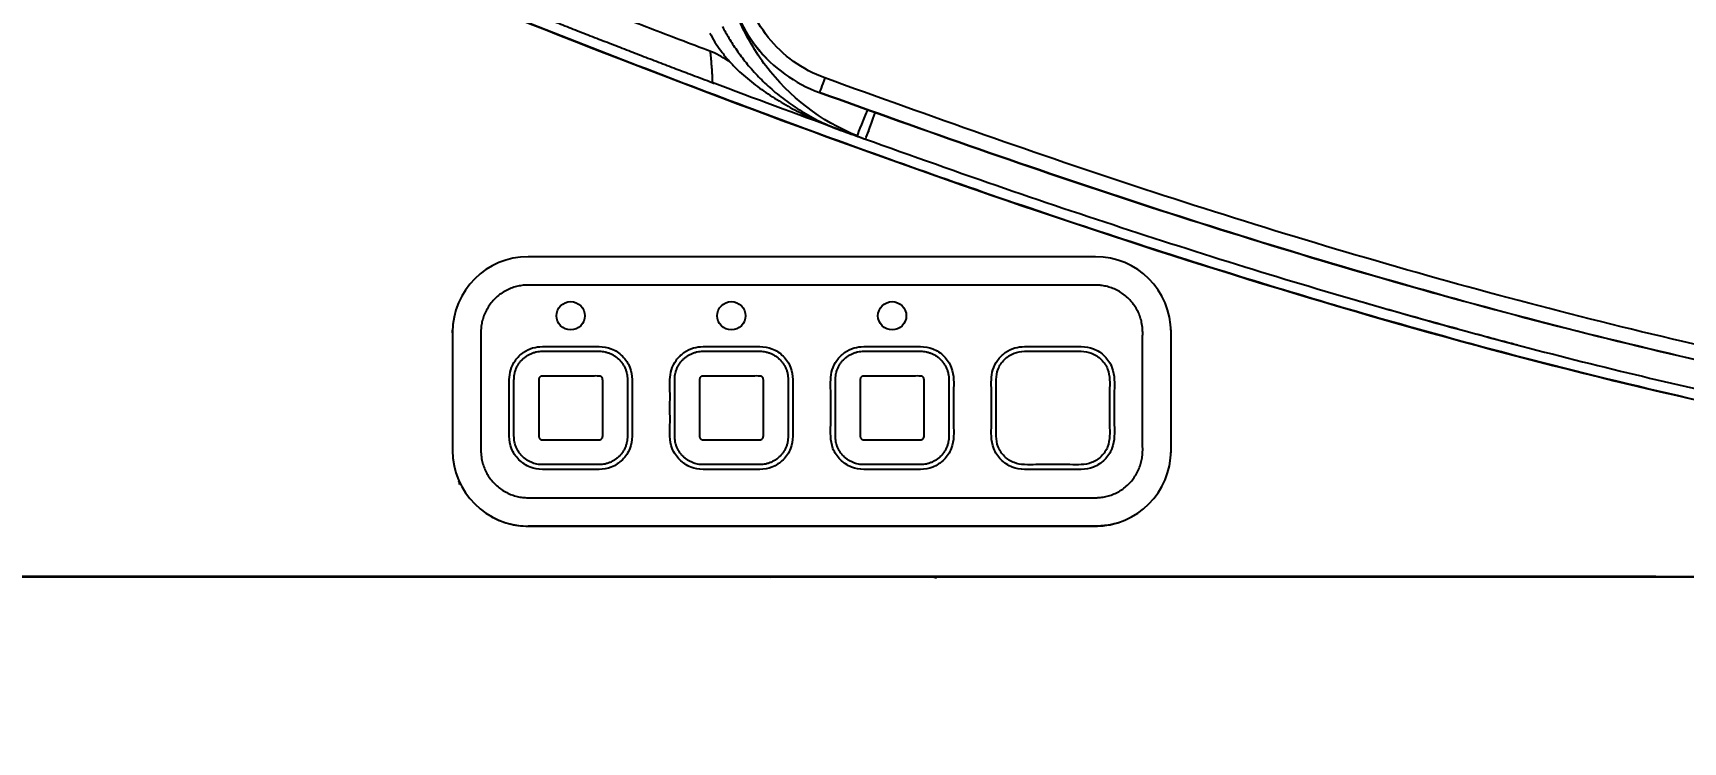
# Model space of a CAD drawing. Extents: x 3004 to 9384, y -52 to 2475.
# Drawn here: x 6886.9 to 7061.4, y 657.4 to 732.4 of the extents above; entities that cross this region are included whole.
import ezdxf

# ---------------------------------------------------------------- set-up
doc = ezdxf.new("R2010")
doc.units = 0
doc.header["$LTSCALE"] = 20
doc.header["$MEASUREMENT"] = 0
doc.linetypes.add('CENTER', pattern=[2, 1.25, -0.25, 0.25, -0.25])
doc.layers.get('0').update_dxf_attribs({"linetype": 'CONTINUOUS'})
doc.layers.get('DEFPOINTS').update_dxf_attribs({"linetype": 'CONTINUOUS'})
doc.layers.add('1', color=7, linetype='CONTINUOUS')
doc.styles.get("Standard").update_dxf_attribs({"font": 'NanumGothic.ttf'})
doc.dimstyles.get("Standard").update_dxf_attribs({"dimtxt": 2.7, "dimasz": 2.5, "dimexe": 1.5, "dimexo": 1.5, "dimgap": 1.5, "dimtad": 1, "dimdec": 0, "dimlfac": 10, "dimzin": 0, "dimdsep": 46, "dimtxsty": 'Standard', "dimcen": 0, "dimclrt": 2, "dimadec": 0, "dimazin": 0, "dimtfac": 1, "dimtdec": 0, "dimtmove": 0, "dimatfit": 3, "dimfxl": 0, "dimtolj": 1, "dimtzin": 0, "dimarcsym": 0})

# ---------------------------------------------------------------- blocks, each defined once
blk = doc.blocks.new('A$C48E07EFB')
at = {"layer": '1', "color": 0}
for p, q in [((240.68, 33.99), (180.68, 33.99)), ((172.68, 25.99), (172.68, 13.49)), ((248.68, 13.49), (248.68, 25.99)), ((180.68, 5.49), (240.68, 5.49)), ((188.42, 5.47), (188.42, 5.49)), ((193.41, 5.49), (193.41, 5.47)), ((184.33, 0.15), (184.33, 0.15)), ((184.5, 0.15), (184.5, 0.15)), ((218.92, 0.15), (218.92, 0.11)), ((223.91, 0), (223.19, 0.15))]:
    blk.add_line(p, q, dxfattribs=at)
for centre, start, end in [((180.68, 25.99), 90, 180), ((240.68, 25.99), 360, 90), ((180.68, 13.49), 180, 270), ((240.68, 13.49), 270, 360)]:
    blk.add_arc(centre, 8, start, end, dxfattribs=at)
for centre, major_axis, ratio, start_param, end_param in [((212.01, 52.77), (-0.51, -1.41), 0.007369, 4.622715, 6.283185), ((216.61, 49.54), (1.13, 2.78), 0.000965, 3.144906, 4.703356), ((217.39, 49.24), (1.02, 2.82), 0.000591, 3.141593, 4.703325), ((173.94, 10.04), (-0.474, -0.159), 0.059127, 5.777044, 6.283185)]:
    blk.add_ellipse(centre, major_axis=major_axis, ratio=ratio, start_param=start_param, end_param=end_param, dxfattribs=at)
for points, degree, knots in [([(199.95, 55.7), (184.15, 61.68), (162.11, 70.5), (133.71, 82.42), (103.39, 96.08), (75.78, 108.88), (63.72, 114.94), (56.67, 118.61), (53.6, 120.24), (48.91, 122.78), (37.96, 128.94), (24.64, 137.35), (18.27, 142.18), (15.33, 144.44), (14.53, 145.09), (14.52, 145.09)], 5, [0, 0, 0, 0, 0, 0, 0.250341, 0.358856, 0.460934, 0.478679, 0.481634, 0.492462, 0.516068, 0.531789, 0.594361, 0.780792, 1, 1, 1, 1, 1, 1]), ([(717.2, 40.96), (701.02, 43.73), (667.22, 49.58), (616.1, 58.61), (564.12, 67.97), (512.99, 77.39), (462.7, 86.84), (413.26, 96.34), (364.67, 105.88), (321.16, 114.6), (293.86, 120.21), (282.47, 122.57)], 3, [0, 0, 0, 0, 0.111385, 0.232643, 0.352037, 0.46957, 0.585242, 0.699055, 0.811011, 0.921113, 1, 1, 1, 1]), ([(128.3, 80.53), (144.6, 73.43), (161.14, 66.49), (194.43, 53.23), (211.18, 46.91), (244.99, 35.19), (262.09, 29.77), (296.61, 20.35), (314, 16.4), (331.54, 13.37)], 3, [0, 0, 0, 0, 0.25, 0.25, 0.5, 0.5, 0.75, 0.75, 1, 1, 1, 1]), ([(331.54, 13.37), (325.82, 14.41), (314.24, 16.54), (296.79, 20.49), (276.75, 25.64), (253.74, 32.43), (228.56, 40.76), (203.01, 50), (183.77, 57.45), (170.02, 62.97), (162.17, 66.18), (154.06, 69.54), (145.69, 73.06), (137.06, 76.73), (131.25, 79.25), (128.3, 80.53)], 3, [0, 0, 0, 0, 0.081267, 0.164597, 0.250036, 0.370454, 0.49984, 0.620575, 0.750153, 0.788239, 0.82775, 0.868688, 0.911049, 0.954819, 1, 1, 1, 1]), ([(128.89, 81.58), (143.09, 75.37), (157.35, 69.32), (171.47, 63.52), (185.66, 57.88), (200.16, 52.41), (200.16, 52.41), (200.16, 52.41), (200.16, 52.41), (200.16, 52.41)], 5, [0, 0, 0, 0, 0, 0, 0.999999, 0.999999, 0.999999, 0.999999, 1, 1, 1, 1, 1, 1]), ([(201.7, 63.65), (202.04, 60.9), (203.15, 58.27), (206.58, 53.97), (208.88, 52.31), (211.5, 51.36)], 3, [0, 0, 0, 0, 0.5, 0.5, 1, 1, 1, 1]), ([(212.05, 52.9), (209.69, 53.76), (207.62, 55.26), (204.53, 59.12), (203.52, 61.49), (203.21, 63.97)], 3, [0, 0, 0, 0, 0.5, 0.5, 1, 1, 1, 1]), ([(199.89, 57.65), (200.06, 57.32), (200.42, 56.69), (200.93, 55.93), (201.32, 55.43), (201.55, 55.14), (201.73, 54.93), (201.89, 54.74), (202, 54.62), (202.05, 54.57)], 3, [0, 0, 0, 0, 0.290568, 0.581137, 0.726421, 0.799063, 0.871705, 0.944347, 1, 1, 1, 1]), ([(201.22, 58.33), (201.45, 57.92), (201.91, 57.07), (202.75, 55.8), (203.73, 54.48), (204.9, 53.15), (206.26, 51.82), (207.83, 50.54), (209.61, 49.33), (211.6, 48.22), (213.05, 47.64), (213.8, 47.35)], 3, [0, 0, 0, 0, 0.081595, 0.170568, 0.266919, 0.370648, 0.481757, 0.600247, 0.726117, 0.859367, 1, 1, 1, 1]), ([(215.47, 46.76), (211.65, 48.32), (208.3, 50.91), (204.71, 55.63), (203.77, 57.25), (203.03, 58.95)], 3, [0, 0, 0, 0, 0.688546, 0.688546, 1, 1, 1, 1]), ([(200.16, 52.41), (200.17, 52.41), (200.18, 52.42), (200.18, 52.72), (200.17, 53.13), (200.14, 53.67), (200.09, 54.29), (200.03, 54.98), (199.98, 55.48), (199.95, 55.7)], 3, [0, 0, 0, 0, 0.09453, 0.214371, 0.357174, 0.500117, 0.678815, 0.857502, 1, 1, 1, 1]), ([(202.05, 54.56), (201.95, 54.63), (201.29, 55.08), (200.58, 55.46), (199.95, 55.7)], 3, [0, 0, 0, 0, 0.156784, 1, 1, 1, 1]), ([(202.05, 54.56), (202.06, 54.55), (202.2, 54.4), (202.59, 53.99), (203.24, 53.35), (204.35, 52.41), (205.82, 51.33), (207.68, 50.16), (210.24, 48.77), (212.26, 47.91), (213.63, 47.41)], 3, [0, 0, 0, 0, 0.004304, 0.044132, 0.123787, 0.203443, 0.362754, 0.522066, 0.681377, 1, 1, 1, 1]), ([(350, 16.24), (338.22, 17.94), (326.45, 19.95), (303.14, 24.81), (291.57, 27.64), (268.55, 33.96), (257.15, 37.43), (234.49, 44.84), (223.26, 48.84), (212.05, 52.9)], 3, [0, 0, 0, 0, 0.25, 0.25, 0.5, 0.5, 0.75, 0.75, 1, 1, 1, 1]), ([(346.53, 15.17), (335.81, 16.77), (325.13, 18.62), (302.85, 23.26), (291.24, 26.1), (268.17, 32.43), (256.74, 35.9), (234.02, 43.32), (222.75, 47.3), (211.5, 51.36)], 3, [0, 0, 0, 0, 0.232147, 0.232147, 0.488098, 0.488098, 0.744049, 0.744049, 1, 1, 1, 1]), ([(211.5, 51.36), (222.74, 47.31), (234, 43.32), (256.71, 35.91), (268.14, 32.44), (291.19, 26.12), (302.79, 23.28), (326.14, 18.41), (337.91, 16.4), (349.74, 14.7)], 3, [0, 0, 0, 0, 0.25, 0.25, 0.5, 0.5, 0.75, 0.75, 1, 1, 1, 1]), ([(212.64, 47.77), (212.62, 47.78), (212.59, 47.79), (212.53, 47.82), (212.48, 47.85), (212.45, 47.86), (212.44, 47.86)], 3, [0, 0, 0, 0, 0.33088, 0.655306, 0.974355, 1, 1, 1, 1]), ([(213.47, 47.47), (218.45, 45.68), (228.11, 42.21), (242.45, 37.37), (256.34, 32.92), (269.95, 28.85), (283.2, 25.16), (296.03, 21.89), (308.38, 19.03), (320.21, 16.56), (327.94, 15.18), (331.71, 14.5)], 3, [0, 0, 0, 0, 0.129291, 0.250486, 0.369342, 0.485115, 0.597168, 0.704985, 0.808186, 0.906544, 1, 1, 1, 1]), ([(213.63, 47.41), (213.64, 47.4), (213.66, 47.4), (213.68, 47.39), (213.68, 47.39)], 3, [0, 0, 0, 0, 0.839277, 1, 1, 1, 1]), ([(213.68, 47.39), (213.69, 47.39), (213.72, 47.38), (213.75, 47.36), (213.78, 47.35), (213.8, 47.35)], 3, [0, 0, 0, 0, 0.287876, 0.643938, 1, 1, 1, 1]), ([(213.8, 47.35), (213.98, 47.28), (214.16, 47.22), (214.57, 47.07), (214.8, 46.98), (215.26, 46.82), (215.49, 46.73), (215.94, 46.57), (216.16, 46.49), (216.37, 46.41)], 3, [0, 0, 0, 0, 0.214898, 0.214898, 0.477547, 0.477547, 0.740195, 0.740195, 1, 1, 1, 1]), ([(285.4, 24.61), (285.4, 24.61), (284.44, 24.86), (281.2, 25.73), (279, 26.33), (274.6, 27.55), (272.39, 28.17), (269.2, 29.09), (268.22, 29.38), (268.22, 29.38)], 3, [0, 0, 0, 0, 0.25, 0.25, 0.5, 0.5, 0.75, 0.75, 1, 1, 1, 1]), ([(182.18, 24.49), (181.83, 24.47), (181.11, 24.39), (180.1, 23.88), (179.29, 23.07), (178.78, 22.06), (178.65, 20.93), (178.69, 19.79), (178.68, 18.59), (178.68, 17.39), (178.69, 16.19), (178.64, 14.95), (178.84, 13.63), (179.64, 12.45), (180.82, 11.65), (182.15, 11.45), (183.38, 11.5), (184.58, 11.49), (185.78, 11.49), (186.98, 11.5), (188.22, 11.45), (189.54, 11.65), (190.72, 12.45), (191.52, 13.63), (191.72, 14.95), (191.67, 16.19), (191.68, 17.39), (191.68, 18.59), (191.67, 19.79), (191.72, 21.02), (191.52, 22.35), (190.72, 23.53), (189.54, 24.33), (188.22, 24.53), (186.98, 24.48), (185.78, 24.49), (184.58, 24.49), (183.38, 24.48), (182.58, 24.51), (182.18, 24.49)], 3, [0, 0, 0, 0, 0.022674, 0.047132, 0.072249, 0.096707, 0.119381, 0.145547, 0.171712, 0.197877, 0.224043, 0.250208, 0.278806, 0.30976, 0.340714, 0.369312, 0.395477, 0.421643, 0.447808, 0.473973, 0.500139, 0.528737, 0.559691, 0.590645, 0.619243, 0.645408, 0.671573, 0.697739, 0.723904, 0.750069, 0.778667, 0.809621, 0.840575, 0.869173, 0.895339, 0.921504, 0.947669, 0.973835, 1, 1, 1, 1]), ([(199.18, 24.49), (198.83, 24.47), (198.11, 24.39), (197.1, 23.88), (196.29, 23.07), (195.78, 22.06), (195.65, 20.93), (195.69, 19.79), (195.68, 18.59), (195.68, 17.39), (195.69, 16.19), (195.64, 14.95), (195.84, 13.63), (196.64, 12.45), (197.82, 11.65), (199.15, 11.45), (200.38, 11.5), (201.58, 11.49), (202.78, 11.49), (203.98, 11.5), (205.22, 11.45), (206.54, 11.65), (207.72, 12.45), (208.52, 13.63), (208.72, 14.95), (208.67, 16.19), (208.68, 17.39), (208.68, 18.59), (208.67, 19.79), (208.72, 21.02), (208.52, 22.35), (207.72, 23.53), (206.54, 24.33), (205.22, 24.53), (203.98, 24.48), (202.78, 24.49), (201.58, 24.49), (200.38, 24.48), (199.58, 24.51), (199.18, 24.49)], 3, [0, 0, 0, 0, 0.022674, 0.047132, 0.072249, 0.096707, 0.119381, 0.145547, 0.171712, 0.197877, 0.224043, 0.250208, 0.278806, 0.30976, 0.340714, 0.369312, 0.395477, 0.421643, 0.447808, 0.473973, 0.500139, 0.528737, 0.559691, 0.590645, 0.619243, 0.645408, 0.671573, 0.697739, 0.723904, 0.750069, 0.778667, 0.809621, 0.840575, 0.869173, 0.895339, 0.921504, 0.947669, 0.973835, 1, 1, 1, 1]), ([(216.18, 24.49), (215.83, 24.47), (215.11, 24.39), (214.1, 23.88), (213.29, 23.07), (212.78, 22.06), (212.65, 20.93), (212.69, 19.79), (212.68, 18.59), (212.68, 17.39), (212.69, 16.19), (212.64, 14.95), (212.84, 13.63), (213.64, 12.45), (214.82, 11.65), (216.15, 11.45), (217.38, 11.5), (218.58, 11.49), (219.78, 11.49), (220.98, 11.5), (222.22, 11.45), (223.54, 11.65), (224.72, 12.45), (225.52, 13.63), (225.72, 14.95), (225.67, 16.19), (225.68, 17.39), (225.68, 18.59), (225.67, 19.79), (225.72, 21.02), (225.52, 22.35), (224.72, 23.53), (223.54, 24.33), (222.22, 24.53), (220.98, 24.48), (219.78, 24.49), (218.58, 24.49), (217.38, 24.48), (216.58, 24.51), (216.18, 24.49)], 3, [0, 0, 0, 0, 0.022674, 0.047132, 0.072249, 0.096707, 0.119381, 0.145547, 0.171712, 0.197877, 0.224043, 0.250208, 0.278806, 0.30976, 0.340714, 0.369312, 0.395477, 0.421643, 0.447808, 0.473973, 0.500139, 0.528737, 0.559691, 0.590645, 0.619243, 0.645408, 0.671573, 0.697739, 0.723904, 0.750069, 0.778667, 0.809621, 0.840575, 0.869173, 0.895339, 0.921504, 0.947669, 0.973835, 1, 1, 1, 1]), ([(233.18, 24.49), (232.83, 24.47), (232.11, 24.39), (231.1, 23.88), (230.29, 23.07), (229.78, 22.06), (229.65, 20.93), (229.69, 19.79), (229.68, 18.59), (229.68, 17.39), (229.69, 16.19), (229.64, 14.95), (229.84, 13.63), (230.64, 12.45), (231.82, 11.65), (233.15, 11.45), (234.38, 11.5), (235.58, 11.49), (236.78, 11.49), (237.98, 11.5), (239.22, 11.45), (240.54, 11.65), (241.72, 12.45), (242.52, 13.63), (242.72, 14.95), (242.67, 16.19), (242.68, 17.39), (242.68, 18.59), (242.67, 19.79), (242.72, 21.02), (242.52, 22.35), (241.72, 23.53), (240.54, 24.33), (239.22, 24.53), (237.98, 24.48), (236.78, 24.49), (235.58, 24.49), (234.38, 24.48), (233.58, 24.51), (233.18, 24.49)], 3, [0, 0, 0, 0, 0.022674, 0.047132, 0.072249, 0.096707, 0.119381, 0.145547, 0.171712, 0.197877, 0.224043, 0.250208, 0.278806, 0.30976, 0.340714, 0.369312, 0.395477, 0.421643, 0.447808, 0.473973, 0.500139, 0.528737, 0.559691, 0.590645, 0.619243, 0.645408, 0.671573, 0.697739, 0.723904, 0.750069, 0.778667, 0.809621, 0.840575, 0.869173, 0.895339, 0.921504, 0.947669, 0.973835, 1, 1, 1, 1]), ([(233.18, 23.99), (232.8, 23.97), (232.02, 23.85), (231, 23.17), (230.32, 22.15), (230.14, 20.96), (230.19, 19.79), (230.18, 18.59), (230.18, 17.39), (230.19, 16.19), (230.14, 15.02), (230.32, 13.83), (231, 12.81), (232.02, 12.13), (233.21, 11.95), (234.38, 12), (235.58, 11.99), (236.78, 11.99), (237.98, 12), (239.15, 11.95), (240.34, 12.13), (241.36, 12.81), (242.04, 13.83), (242.22, 15.02), (242.17, 16.19), (242.18, 17.39), (242.18, 18.59), (242.17, 19.79), (242.22, 20.96), (242.04, 22.15), (241.36, 23.17), (240.34, 23.85), (239.15, 24.03), (237.98, 23.98), (236.78, 23.99), (235.58, 23.99), (234.38, 23.98), (233.58, 24.01), (233.18, 23.99)], 3, [0, 0, 0, 0, 0.02631, 0.054789, 0.083267, 0.109577, 0.137662, 0.165746, 0.193831, 0.221915, 0.25, 0.27631, 0.304789, 0.333267, 0.359577, 0.387662, 0.415746, 0.443831, 0.471915, 0.5, 0.52631, 0.554789, 0.583267, 0.609577, 0.637662, 0.665746, 0.693831, 0.721915, 0.75, 0.77631, 0.804789, 0.833267, 0.859577, 0.887662, 0.915746, 0.943831, 0.971915, 1, 1, 1, 1]), ([(185.18, 21.36), (184.93, 21.36), (184.68, 21.36), (184.18, 21.36), (183.93, 21.36), (183.43, 21.36), (183.2, 21.36), (182.66, 21.36), (182.36, 21.37), (182.19, 21.36), (182.16, 21.36), (182.13, 21.36), (182.12, 21.36), (182.09, 21.35), (182.06, 21.35), (182.02, 21.33), (182, 21.32), (181.95, 21.29), (181.93, 21.27), (181.9, 21.24), (181.88, 21.22), (181.85, 21.18), (181.84, 21.16), (181.82, 21.11), (181.82, 21.07), (181.81, 21.05), (181.81, 21.07), (181.8, 20.84), (181.8, 20.52), (181.8, 19.96), (181.8, 19.73), (181.8, 19), (181.8, 18.49), (181.8, 17.74), (181.8, 17.49), (181.8, 16.99), (181.8, 16.73), (181.8, 16.24), (181.8, 16.01), (181.8, 15.47), (181.8, 15.17), (181.8, 15), (181.81, 14.97), (181.81, 14.94), (181.81, 14.93), (181.82, 14.9), (181.82, 14.87), (181.84, 14.83), (181.85, 14.8), (181.88, 14.76), (181.9, 14.74), (181.93, 14.71), (181.95, 14.69), (181.99, 14.66), (182.01, 14.65), (182.06, 14.63), (182.1, 14.63), (182.12, 14.62), (182.1, 14.61), (182.33, 14.61), (182.65, 14.61), (183.21, 14.61), (183.44, 14.61), (183.92, 14.61), (184.18, 14.61), (184.56, 14.61), (184.68, 14.61), (184.93, 14.61), (185.05, 14.61), (185.18, 14.61)], 3, [0, 0, 0, 0, 0.035006, 0.035006, 0.070013, 0.070013, 0.105019, 0.105019, 0.140025, 0.140025, 0.153221, 0.153221, 0.166417, 0.166417, 0.192809, 0.192809, 0.221404, 0.221404, 0.25, 0.25, 0.277494, 0.277494, 0.304987, 0.304987, 0.332481, 0.332481, 0.359975, 0.359975, 0.394981, 0.394981, 0.429987, 0.429987, 0.5, 0.5, 0.535006, 0.535006, 0.570013, 0.570013, 0.605019, 0.605019, 0.640025, 0.640025, 0.653221, 0.653221, 0.666417, 0.666417, 0.692809, 0.692809, 0.721404, 0.721404, 0.75, 0.75, 0.777494, 0.777494, 0.804987, 0.804987, 0.832481, 0.832481, 0.859975, 0.859975, 0.894981, 0.894981, 0.929987, 0.929987, 0.964994, 0.964994, 0.982497, 0.982497, 1, 1, 1, 1]), ([(185.18, 14.61), (185.31, 14.61), (185.43, 14.61), (185.93, 14.61), (186.29, 14.61), (187.19, 14.61), (187.77, 14.61), (188.14, 14.61), (188.19, 14.61), (188.24, 14.62), (188.25, 14.62), (188.27, 14.62), (188.29, 14.63), (188.34, 14.65), (188.37, 14.66), (188.41, 14.69), (188.43, 14.71), (188.46, 14.74), (188.48, 14.76), (188.51, 14.8), (188.52, 14.82), (188.54, 14.87), (188.54, 14.91), (188.55, 14.93), (188.56, 14.91), (188.56, 15.14), (188.56, 15.46), (188.56, 16.02), (188.56, 16.25), (188.56, 16.98), (188.56, 17.49), (188.56, 18.24), (188.56, 18.49), (188.56, 18.99), (188.56, 19.24), (188.56, 19.73), (188.56, 19.97), (188.56, 20.51), (188.56, 20.8), (188.56, 20.98), (188.56, 21.01), (188.55, 21.04), (188.55, 21.05), (188.54, 21.08), (188.54, 21.11), (188.52, 21.15), (188.51, 21.17), (188.48, 21.22), (188.46, 21.24), (188.43, 21.27), (188.41, 21.29), (188.37, 21.32), (188.35, 21.33), (188.3, 21.35), (188.26, 21.35), (188.24, 21.36), (188.26, 21.36), (188.03, 21.37), (187.71, 21.37), (187.15, 21.36), (186.92, 21.36), (186.19, 21.36), (185.68, 21.36), (185.18, 21.36)], 3, [0, 0, 0, 0, 0.017503, 0.017503, 0.070013, 0.070013, 0.140025, 0.140025, 0.153221, 0.153221, 0.166417, 0.166417, 0.192809, 0.192809, 0.221404, 0.221404, 0.25, 0.25, 0.277494, 0.277494, 0.304987, 0.304987, 0.332481, 0.332481, 0.359975, 0.359975, 0.394981, 0.394981, 0.429987, 0.429987, 0.5, 0.5, 0.535006, 0.535006, 0.570013, 0.570013, 0.605019, 0.605019, 0.640025, 0.640025, 0.653221, 0.653221, 0.666417, 0.666417, 0.692809, 0.692809, 0.721404, 0.721404, 0.75, 0.75, 0.777494, 0.777494, 0.804987, 0.804987, 0.832481, 0.832481, 0.859975, 0.859975, 0.894981, 0.894981, 0.929987, 0.929987, 1, 1, 1, 1]), ([(202.18, 21.36), (201.93, 21.36), (201.68, 21.36), (201.18, 21.36), (200.93, 21.36), (200.43, 21.36), (200.2, 21.36), (199.66, 21.36), (199.36, 21.37), (199.19, 21.36), (199.16, 21.36), (199.13, 21.36), (199.12, 21.36), (199.09, 21.35), (199.06, 21.35), (199.02, 21.33), (199, 21.32), (198.95, 21.29), (198.93, 21.27), (198.9, 21.24), (198.88, 21.22), (198.85, 21.18), (198.84, 21.16), (198.82, 21.11), (198.82, 21.07), (198.81, 21.05), (198.81, 21.07), (198.8, 20.84), (198.8, 20.52), (198.8, 19.96), (198.8, 19.73), (198.8, 19), (198.8, 18.49), (198.8, 17.74), (198.8, 17.49), (198.8, 16.99), (198.8, 16.73), (198.8, 16.24), (198.8, 16.01), (198.8, 15.47), (198.8, 15.17), (198.8, 15), (198.81, 14.97), (198.81, 14.94), (198.81, 14.93), (198.82, 14.9), (198.82, 14.87), (198.84, 14.83), (198.85, 14.8), (198.88, 14.76), (198.9, 14.74), (198.93, 14.71), (198.95, 14.69), (198.99, 14.66), (199.01, 14.65), (199.06, 14.63), (199.1, 14.63), (199.12, 14.62), (199.1, 14.61), (199.33, 14.61), (199.65, 14.61), (200.21, 14.61), (200.44, 14.61), (200.92, 14.61), (201.18, 14.61), (201.56, 14.61), (201.68, 14.61), (201.93, 14.61), (202.05, 14.61), (202.18, 14.61)], 3, [0, 0, 0, 0, 0.035006, 0.035006, 0.070013, 0.070013, 0.105019, 0.105019, 0.140025, 0.140025, 0.153221, 0.153221, 0.166417, 0.166417, 0.192809, 0.192809, 0.221404, 0.221404, 0.25, 0.25, 0.277494, 0.277494, 0.304987, 0.304987, 0.332481, 0.332481, 0.359975, 0.359975, 0.394981, 0.394981, 0.429987, 0.429987, 0.5, 0.5, 0.535006, 0.535006, 0.570013, 0.570013, 0.605019, 0.605019, 0.640025, 0.640025, 0.653221, 0.653221, 0.666417, 0.666417, 0.692809, 0.692809, 0.721404, 0.721404, 0.75, 0.75, 0.777494, 0.777494, 0.804987, 0.804987, 0.832481, 0.832481, 0.859975, 0.859975, 0.894981, 0.894981, 0.929987, 0.929987, 0.964994, 0.964994, 0.982497, 0.982497, 1, 1, 1, 1]), ([(202.18, 14.61), (202.31, 14.61), (202.43, 14.61), (202.93, 14.61), (203.29, 14.61), (204.19, 14.61), (204.77, 14.61), (205.14, 14.61), (205.19, 14.61), (205.24, 14.62), (205.25, 14.62), (205.27, 14.62), (205.29, 14.63), (205.34, 14.65), (205.37, 14.66), (205.41, 14.69), (205.43, 14.71), (205.46, 14.74), (205.48, 14.76), (205.51, 14.8), (205.52, 14.82), (205.54, 14.87), (205.54, 14.91), (205.55, 14.93), (205.56, 14.91), (205.56, 15.14), (205.56, 15.46), (205.56, 16.02), (205.56, 16.25), (205.56, 16.98), (205.56, 17.49), (205.56, 18.24), (205.56, 18.49), (205.56, 18.99), (205.56, 19.24), (205.56, 19.73), (205.56, 19.97), (205.56, 20.51), (205.56, 20.8), (205.56, 20.98), (205.56, 21.01), (205.55, 21.04), (205.55, 21.05), (205.54, 21.08), (205.54, 21.11), (205.52, 21.15), (205.51, 21.17), (205.48, 21.22), (205.46, 21.24), (205.43, 21.27), (205.41, 21.29), (205.37, 21.32), (205.35, 21.33), (205.3, 21.35), (205.26, 21.35), (205.24, 21.36), (205.26, 21.36), (205.03, 21.37), (204.71, 21.37), (204.15, 21.36), (203.92, 21.36), (203.19, 21.36), (202.68, 21.36), (202.18, 21.36)], 3, [0, 0, 0, 0, 0.017503, 0.017503, 0.070013, 0.070013, 0.140025, 0.140025, 0.153221, 0.153221, 0.166417, 0.166417, 0.192809, 0.192809, 0.221404, 0.221404, 0.25, 0.25, 0.277494, 0.277494, 0.304987, 0.304987, 0.332481, 0.332481, 0.359975, 0.359975, 0.394981, 0.394981, 0.429987, 0.429987, 0.5, 0.5, 0.535006, 0.535006, 0.570013, 0.570013, 0.605019, 0.605019, 0.640025, 0.640025, 0.653221, 0.653221, 0.666417, 0.666417, 0.692809, 0.692809, 0.721404, 0.721404, 0.75, 0.75, 0.777494, 0.777494, 0.804987, 0.804987, 0.832481, 0.832481, 0.859975, 0.859975, 0.894981, 0.894981, 0.929987, 0.929987, 1, 1, 1, 1]), ([(219.18, 21.36), (218.93, 21.36), (218.68, 21.36), (218.18, 21.36), (217.93, 21.36), (217.43, 21.36), (217.2, 21.36), (216.66, 21.36), (216.36, 21.37), (216.19, 21.36), (216.16, 21.36), (216.13, 21.36), (216.12, 21.36), (216.09, 21.35), (216.06, 21.35), (216.02, 21.33), (216, 21.32), (215.95, 21.29), (215.93, 21.27), (215.9, 21.24), (215.88, 21.22), (215.85, 21.18), (215.84, 21.16), (215.82, 21.11), (215.82, 21.07), (215.81, 21.05), (215.81, 21.07), (215.8, 20.84), (215.8, 20.52), (215.8, 19.96), (215.8, 19.73), (215.8, 19), (215.8, 18.49), (215.8, 17.74), (215.8, 17.49), (215.8, 16.99), (215.8, 16.73), (215.8, 16.24), (215.8, 16.01), (215.8, 15.47), (215.8, 15.17), (215.8, 15), (215.81, 14.97), (215.81, 14.94), (215.81, 14.93), (215.82, 14.9), (215.82, 14.87), (215.84, 14.83), (215.85, 14.8), (215.88, 14.76), (215.9, 14.74), (215.93, 14.71), (215.95, 14.69), (215.99, 14.66), (216.01, 14.65), (216.06, 14.63), (216.1, 14.63), (216.12, 14.62), (216.1, 14.61), (216.33, 14.61), (216.65, 14.61), (217.21, 14.61), (217.44, 14.61), (217.92, 14.61), (218.18, 14.61), (218.56, 14.61), (218.68, 14.61), (218.93, 14.61), (219.05, 14.61), (219.18, 14.61)], 3, [0, 0, 0, 0, 0.035006, 0.035006, 0.070013, 0.070013, 0.105019, 0.105019, 0.140025, 0.140025, 0.153221, 0.153221, 0.166417, 0.166417, 0.192809, 0.192809, 0.221404, 0.221404, 0.25, 0.25, 0.277494, 0.277494, 0.304987, 0.304987, 0.332481, 0.332481, 0.359975, 0.359975, 0.394981, 0.394981, 0.429987, 0.429987, 0.5, 0.5, 0.535006, 0.535006, 0.570013, 0.570013, 0.605019, 0.605019, 0.640025, 0.640025, 0.653221, 0.653221, 0.666417, 0.666417, 0.692809, 0.692809, 0.721404, 0.721404, 0.75, 0.75, 0.777494, 0.777494, 0.804987, 0.804987, 0.832481, 0.832481, 0.859975, 0.859975, 0.894981, 0.894981, 0.929987, 0.929987, 0.964994, 0.964994, 0.982497, 0.982497, 1, 1, 1, 1]), ([(219.18, 14.61), (219.31, 14.61), (219.43, 14.61), (219.93, 14.61), (220.29, 14.61), (221.19, 14.61), (221.77, 14.61), (222.14, 14.61), (222.19, 14.61), (222.24, 14.62), (222.25, 14.62), (222.27, 14.62), (222.29, 14.63), (222.34, 14.65), (222.37, 14.66), (222.41, 14.69), (222.43, 14.71), (222.46, 14.74), (222.48, 14.76), (222.51, 14.8), (222.52, 14.82), (222.54, 14.87), (222.54, 14.91), (222.55, 14.93), (222.56, 14.91), (222.56, 15.14), (222.56, 15.46), (222.56, 16.02), (222.56, 16.25), (222.56, 16.98), (222.56, 17.49), (222.56, 18.24), (222.56, 18.49), (222.56, 18.99), (222.56, 19.24), (222.56, 19.73), (222.56, 19.97), (222.56, 20.51), (222.56, 20.8), (222.56, 20.98), (222.56, 21.01), (222.55, 21.04), (222.55, 21.05), (222.54, 21.08), (222.54, 21.11), (222.52, 21.15), (222.51, 21.17), (222.48, 21.22), (222.46, 21.24), (222.43, 21.27), (222.41, 21.29), (222.37, 21.32), (222.35, 21.33), (222.3, 21.35), (222.26, 21.35), (222.24, 21.36), (222.26, 21.36), (222.03, 21.37), (221.71, 21.37), (221.15, 21.36), (220.92, 21.36), (220.19, 21.36), (219.68, 21.36), (219.18, 21.36)], 3, [0, 0, 0, 0, 0.017503, 0.017503, 0.070013, 0.070013, 0.140025, 0.140025, 0.153221, 0.153221, 0.166417, 0.166417, 0.192809, 0.192809, 0.221404, 0.221404, 0.25, 0.25, 0.277494, 0.277494, 0.304987, 0.304987, 0.332481, 0.332481, 0.359975, 0.359975, 0.394981, 0.394981, 0.429987, 0.429987, 0.5, 0.5, 0.535006, 0.535006, 0.570013, 0.570013, 0.605019, 0.605019, 0.640025, 0.640025, 0.653221, 0.653221, 0.666417, 0.666417, 0.692809, 0.692809, 0.721404, 0.721404, 0.75, 0.75, 0.777494, 0.777494, 0.804987, 0.804987, 0.832481, 0.832481, 0.859975, 0.859975, 0.894981, 0.894981, 0.929987, 0.929987, 1, 1, 1, 1]), ([(173.46, 9.89), (173.46, 9.89), (173.46, 9.89), (173.42, 10.02), (173.38, 10.15), (173.34, 10.29)], 3, [0, 0, 0, 0, 0.000144, 0.000144, 1, 1, 1, 1]), ([(180.68, 5.45), (180.33, 5.46), (179.63, 5.49), (178.6, 5.7), (177.66, 6.02), (177.06, 6.31), (176.79, 6.46)], 3, [0, 0, 0, 0, 0.257897, 0.514614, 0.774644, 1, 1, 1, 1]), ([(180.68, 5.45), (180.33, 5.46), (179.63, 5.49), (178.6, 5.7), (177.66, 6.02), (177.06, 6.31), (176.79, 6.46)], 3, [0, 0, 0, 0, 0.257897, 0.514614, 0.774644, 1, 1, 1, 1]), ([(243.24, 5.87), (242.91, 5.76), (242.07, 5.53), (241.19, 5.48), (240.67, 5.45)], 3, [0, 0, 0, 0, 0.401557, 1, 1, 1, 1]), ([(243.24, 5.87), (242.91, 5.76), (242.07, 5.53), (241.19, 5.48), (240.67, 5.45)], 3, [0, 0, 0, 0, 0.401557, 1, 1, 1, 1]), ([(243.11, 5.85), (242.82, 5.75), (242.02, 5.55), (241.2, 5.5), (240.67, 5.47)], 3, [0, 0, 0, 0, 0.366608, 1, 1, 1, 1]), ([(42.48, 0.12), (46.74, 0.12), (51.48, 0.12), (61.81, 0.12), (67.37, 0.12), (84.79, 0.12), (97.24, 0.12), (122.36, 0.13), (135.07, 0.13), (160.51, 0.13), (173.25, 0.13), (198.72, 0.13), (211.46, 0.13), (236.94, 0.13), (249.67, 0.13), (287.88, 0.13), (313.36, 0.13), (338.82, 0.13)], 3, [0, 0, 0, 0, 0.0625, 0.0625, 0.125, 0.125, 0.25, 0.25, 0.375, 0.375, 0.5, 0.5, 0.625, 0.625, 0.75, 0.75, 1, 1, 1, 1]), ([(171.69, 0.15), (168.29, 0.15), (159.45, 0.15), (145.89, 0.15), (131.78, 0.15), (119.88, 0.15), (111.78, 0.15), (107.64, 0.15), (106.72, 0.15)], 3, [0, 0, 0, 0, 0.156674, 0.407053, 0.623811, 0.807113, 0.957022, 1, 1, 1, 1]), ([(299.95, 0.15), (291.93, 0.15), (274.83, 0.15), (249.38, 0.15), (226.11, 0.15), (211.92, 0.15), (206.09, 0.15)], 3, [0, 0, 0, 0, 0.256446, 0.546466, 0.813486, 1, 1, 1, 1])]:
    blk.add_open_spline(points, degree=degree, knots=knots, dxfattribs=at)
for points, degree in [([(719.12, 40.69), (485.11, 81.29), (282.77, 122.98)], 2), ([(205.91, 54.94), (203.58, 57.3), (202.11, 60.37), (201.7, 63.65)], 3), ([(213.47, 47.47), (209.02, 49.08), (204.58, 50.73), (200.16, 52.41)], 3), ([(186.68, 27.74), (186.68, 28.13), (186.36, 28.91), (185.18, 29.4), (184, 28.91), (183.52, 27.74), (184, 26.56), (185.18, 26.08), (186.36, 26.56), (186.68, 27.35), (186.68, 27.74)], 3), ([(203.68, 27.74), (203.68, 28.13), (203.36, 28.91), (202.18, 29.4), (201, 28.91), (200.52, 27.74), (201, 26.56), (202.18, 26.08), (203.36, 26.56), (203.68, 27.35), (203.68, 27.74)], 3), ([(220.68, 27.74), (220.68, 28.13), (220.36, 28.91), (219.18, 29.4), (218, 28.91), (217.52, 27.74), (218, 26.56), (219.18, 26.08), (220.36, 26.56), (220.68, 27.35), (220.68, 27.74)], 3), ([(172.68, 25.95), (172.69, 26.09), (172.69, 26.22), (172.7, 26.36)], 3), ([(172.68, 25.95), (172.69, 26.09), (172.69, 26.22), (172.7, 26.36)], 3), ([(248.65, 26.25), (248.66, 26.15), (248.66, 26.05), (248.67, 25.95)], 3), ([(248.65, 26.25), (248.66, 26.15), (248.66, 26.05), (248.67, 25.95)], 3), ([(172.68, 25.97), (172.68, 26.04), (172.69, 26.11), (172.69, 26.17)], 3), ([(248.67, 26.12), (248.67, 26.07), (248.67, 26.02), (248.67, 25.97)], 3), ([(182.18, 23.99), (183.68, 23.99), (185.18, 23.99)], 2), ([(199.18, 23.99), (200.68, 23.99), (202.18, 23.99)], 2), ([(216.18, 23.99), (217.68, 23.99), (219.18, 23.99)], 2), ([(248.67, 13.45), (248.66, 13.37), (248.66, 13.3), (248.66, 13.23)], 3), ([(248.67, 13.45), (248.66, 13.37), (248.66, 13.3), (248.66, 13.23)], 3), ([(248.67, 13.47), (248.67, 13.43), (248.67, 13.39), (248.67, 13.36)], 3), ([(240.67, 5.47), (220.68, 5.47), (200.67, 5.47), (180.68, 5.47)], 3), ([(190.52, 0.15), (189.11, 0.15), (187.71, 0.15), (186.3, 0.15)], 3), ([(203.58, 0.1), (203.51, 0.12), (203.43, 0.13), (203.36, 0.15)], 3), ([(206.12, 0.13), (206.19, 0.12), (206.26, 0.11), (206.33, 0.09)], 3)]:
    blk.add_open_spline(points, degree=degree, dxfattribs=at)
for points, weights, knots in [([(180.68, 30.99), (175.68, 30.99), (175.68, 25.99), (175.68, 19.74), (175.68, 13.49), (175.68, 8.49), (180.68, 8.49), (210.68, 8.49), (240.68, 8.49)], [1, 0.707106781187, 1, 1, 1, 0.707106781187, 1, 1, 1], [0, 0, 0, 0.089039, 0.089039, 0.23075, 0.23075, 0.319789, 0.319789, 1, 1, 1]), ([(240.68, 8.49), (245.68, 8.49), (245.68, 13.49), (245.68, 19.74), (245.68, 25.99), (245.68, 30.99), (240.68, 30.99), (210.68, 30.99), (180.68, 30.99)], [1, 0.707106781187, 1, 1, 1, 0.707106781187, 1, 1, 1], [0, 0, 0, 0.089039, 0.089039, 0.23075, 0.23075, 0.319789, 0.319789, 1, 1, 1]), ([(185.18, 11.99), (183.68, 11.99), (182.18, 11.99), (179.18, 11.99), (179.18, 14.99), (179.18, 17.99), (179.18, 20.99), (179.18, 23.99), (182.18, 23.99)], [1, 1, 1, 0.707106781187, 1, 1, 1, 0.707106781187, 1], [0, 0, 0, 0.162825, 0.162825, 0.418588, 0.418588, 0.744237, 0.744237, 1, 1, 1]), ([(185.18, 23.99), (186.68, 23.99), (188.18, 23.99), (191.18, 23.99), (191.18, 20.99), (191.18, 17.99), (191.18, 14.99), (191.18, 11.99), (188.18, 11.99), (186.68, 11.99), (185.18, 11.99)], [1, 1, 1, 0.707106781187, 1, 1, 1, 0.707106781187, 1, 1, 1], [0, 0, 0, 0.140025, 0.140025, 0.359976, 0.359976, 0.640026, 0.640026, 0.859976, 0.859976, 1, 1, 1]), ([(202.18, 11.99), (200.68, 11.99), (199.18, 11.99), (196.18, 11.99), (196.18, 14.99), (196.18, 17.99), (196.18, 20.99), (196.18, 23.99), (199.18, 23.99)], [1, 1, 1, 0.707106781187, 1, 1, 1, 0.707106781187, 1], [0, 0, 0, 0.162825, 0.162825, 0.418588, 0.418588, 0.744237, 0.744237, 1, 1, 1]), ([(202.18, 23.99), (203.68, 23.99), (205.18, 23.99), (208.18, 23.99), (208.18, 20.99), (208.18, 17.99), (208.18, 14.99), (208.18, 11.99), (205.18, 11.99), (203.68, 11.99), (202.18, 11.99)], [1, 1, 1, 0.707106781187, 1, 1, 1, 0.707106781187, 1, 1, 1], [0, 0, 0, 0.140025, 0.140025, 0.359976, 0.359976, 0.640026, 0.640026, 0.859976, 0.859976, 1, 1, 1]), ([(219.18, 11.99), (217.68, 11.99), (216.18, 11.99), (213.18, 11.99), (213.18, 14.99), (213.18, 17.99), (213.18, 20.99), (213.18, 23.99), (216.18, 23.99)], [1, 1, 1, 0.707106781187, 1, 1, 1, 0.707106781187, 1], [0, 0, 0, 0.162825, 0.162825, 0.418588, 0.418588, 0.744237, 0.744237, 1, 1, 1]), ([(219.18, 23.99), (220.68, 23.99), (222.18, 23.99), (225.18, 23.99), (225.18, 20.99), (225.18, 17.99), (225.18, 14.99), (225.18, 11.99), (222.18, 11.99), (220.68, 11.99), (219.18, 11.99)], [1, 1, 1, 0.707106781187, 1, 1, 1, 0.707106781187, 1, 1, 1], [0, 0, 0, 0.140025, 0.140025, 0.359976, 0.359976, 0.640026, 0.640026, 0.859976, 0.859976, 1, 1, 1])]:
    blk.add_rational_spline(points, weights, degree=2, knots=knots, dxfattribs=at)
for p in [(217.39, 49.22), (216.67, 47.24), (216.37, 46.42)]:
    blk.add_point(p, dxfattribs=at)
blk = doc.blocks.new('*D19')
at = {"color": 3, "lineweight": -2}
for p, q in [((7482.72, 680.94), (7482.72, 79.95)), ((6748.6, 293.4), (6748.6, 79.95)), ((6768.6, 84.95), (7462.72, 84.95))]:
    blk.add_line(p, q, dxfattribs=at)
at = {"color": 3}
for points in [[(6768.6, 88.28), (6768.6, 81.61), (6748.6, 84.95)], [(7462.72, 88.28), (7462.72, 81.61), (7482.72, 84.95)]]:
    blk.add_solid(points, dxfattribs=at)
at = {"layer": 'DEFPOINTS', "color": 0}
for p in [(7482.72, 682.44), (6748.6, 294.9), (7482.72, 84.95)]:
    blk.add_point(p, dxfattribs=at)
at = {"color": 2, "insert": (7120.74, 111.3), "char_height": 30, "attachment_point": 5}
blk.add_mtext('\\A1;735', dxfattribs=at)
blk = doc.blocks.new('*D26')
at = {"color": 3, "lineweight": -2}
for p, q in [((6912.6, 1283.42), (6468.16, 1283.42)), ((6473.16, 1263.42), (6473.16, 815.49)), ((6473.16, 314.9), (6473.16, 762.83)), ((6747.1, 294.9), (6468.16, 294.9))]:
    blk.add_line(p, q, dxfattribs=at)
at = {"color": 3}
for points in [[(6469.82, 1263.42), (6476.49, 1263.42), (6473.16, 1283.42)], [(6469.82, 314.9), (6476.49, 314.9), (6473.16, 294.9)]]:
    blk.add_solid(points, dxfattribs=at)
at = {"layer": 'DEFPOINTS', "color": 0}
for p in [(6473.16, 1283.42), (6914.1, 1283.42), (6748.6, 294.9)]:
    blk.add_point(p, dxfattribs=at)
at = {"color": 2, "insert": (6473.16, 789.16), "char_height": 30, "attachment_point": 5}
blk.add_mtext('\\A1;990', dxfattribs=at)

msp = doc.modelspace()

# ---------------------------------------------------------------- linework, layer by layer
at = {"color": 1, "linetype": 'CENTER', "ltscale": 5}
msp.add_arc((7002.82, 803.1), 484.39, 350.1271, 97.2465, dxfattribs=at)
at = {"layer": '1', "color": 7, "linetype": 'Continuous'}
for points, knots in [([(6778.6, 674.9), (6778.7, 674.9), (6778.8, 674.9), (6780.64, 674.9), (6782.54, 674.9), (6786.74, 674.9), (6789.03, 674.9), (6794.05, 674.9), (6796.78, 674.9), (6802.72, 674.9), (6805.93, 674.9), (6812.81, 674.9), (6816.48, 674.9), (6824.17, 674.9), (6828.18, 674.9), (6840.57, 674.9), (6849.26, 674.9), (6862.46, 674.9), (6866.9, 674.9), (6875.8, 674.9), (6880.27, 674.9), (6893.71, 674.9), (6902.69, 674.9), (6920.67, 674.9), (6929.66, 674.9), (6947.65, 674.9), (6956.65, 674.9), (6974.63, 674.9), (6983.64, 674.9), (7001.57, 674.9), (7019.83, 674.9), (7045.81, 674.9), (7078.74, 674.9), (7100.5, 674.9), (7134.77, 674.9), (7156.78, 674.9), (7189.81, 674.9), (7200.8, 674.9), (7222.78, 674.9), (7233.76, 674.9), (7255.67, 674.9), (7266.6, 674.9), (7288.36, 674.9), (7299.19, 674.9), (7320.63, 674.9), (7331.24, 674.9), (7352.01, 674.9), (7362.15, 674.9), (7381.63, 674.9), (7390.95, 674.9), (7408.53, 674.9), (7416.83, 674.9), (7432.12, 674.9), (7439.11, 674.9), (7451.43, 674.9), (7456.74, 674.9), (7465.33, 674.9), (7468.6, 674.9), (7470.87, 674.9), (7470.98, 674.9), (7471.08, 674.9)], [0, 0, 0, 0, 0.001051, 0.001051, 0.019011, 0.019011, 0.036972, 0.036972, 0.054932, 0.054932, 0.072893, 0.072893, 0.090853, 0.090853, 0.108814, 0.108814, 0.144735, 0.144735, 0.162695, 0.162695, 0.180656, 0.180656, 0.216577, 0.216577, 0.252498, 0.252498, 0.288418, 0.288418, 0.324339, 0.324339, 0.36026, 0.396181, 0.432102, 0.476413, 0.476413, 0.556645, 0.556645, 0.596761, 0.596761, 0.636877, 0.636877, 0.676993, 0.676993, 0.717109, 0.717109, 0.757225, 0.757225, 0.797341, 0.797341, 0.837457, 0.837457, 0.877573, 0.877573, 0.917689, 0.917689, 0.957805, 0.957805, 0.997921, 0.997921, 1, 1, 1, 1]), ([(7053.39, 674.9), (7041.46, 674.9), (7016.21, 674.9), (6980.99, 674.9), (6947.74, 674.9), (6917.84, 674.9), (6887.95, 674.9), (6858.26, 674.9), (6834.08, 674.9), (6816.6, 674.9), (6807.91, 674.9), (6802.83, 674.9), (6801.31, 674.9), (6800.54, 674.9)], [0, 0, 0, 0, 0.136769, 0.289412, 0.403648, 0.517866, 0.632081, 0.746234, 0.860221, 0.918075, 0.974335, 0.987093, 1, 1, 1, 1])]:
    msp.add_open_spline(points, degree=3, knots=knots, dxfattribs=at)

# ---------------------------------------------------------------- block references
msp.add_blockref('A$C48E07EFB', (6758.61, 674.75))

# ---------------------------------------------------------------- dimensions: what is measured, and where the dimension line sits
dim = msp.add_linear_dim(base=(6473.16, 1283.42), p1=(6748.6, 294.9), p2=(6914.1, 1283.42), angle=90, text='990', dimstyle='Standard', override={"dimtxt": 30, "dimasz": 20, "dimexe": 5, "dimgap": 10, "dimtih": 1, "dimtoh": 1, "dimlfac": 1, "dimzin": 12, "dimclrd": 3, "dimclre": 3, "dimazin": 2, "dimarcsym": 1})
dim.commit()
dim.dimension.update_dxf_attribs({"geometry": '*D26', "text_midpoint": (6473.16, 789.16), "dimtype": 160})
dim = msp.add_linear_dim(base=(7482.72, 84.95), p1=(6748.6, 294.9), p2=(7482.72, 682.44), text='735', dimstyle='Standard', override={"dimtxt": 30, "dimasz": 20, "dimexe": 5, "dimgap": 10, "dimtih": 1, "dimtoh": 1, "dimlfac": 1, "dimzin": 12, "dimclrd": 3, "dimclre": 3, "dimazin": 2, "dimarcsym": 1})
dim.commit()
dim.dimension.update_dxf_attribs({"geometry": '*D19', "text_midpoint": (7120.74, 84.95), "dimtype": 160})

doc.saveas('drawing.dxf')
